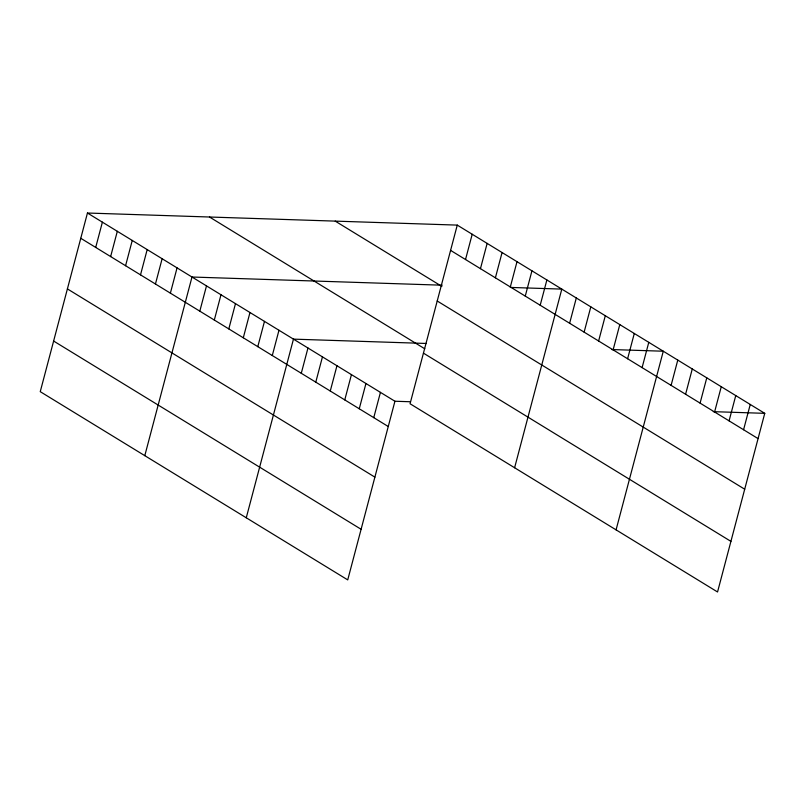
<?xml version="1.0" encoding="UTF-8"?>
<svg xmlns="http://www.w3.org/2000/svg" width="805" height="805" viewBox="0 0 805 805"><rect width="100%" height="100%" fill="white"/><g stroke="black" fill="none" stroke-linecap="round" stroke-linejoin="round"><path stroke-width="1.21" d="M87.453 213.023L40.25 391.663L347.73 579.892L394.933 401.242L87.453 213.023L457.27 225.108L764.75 413.337L717.547 591.977L410.067 403.758L457.27 225.108M95.704 247.437L102.386 222.16M110.637 256.574L117.319 231.307M125.58 265.72L132.251 240.443M140.513 274.857L147.184 249.59M155.446 284.004L162.127 258.737M170.378 293.151L177.06 267.874M144.799 455.66L191.993 277.021L442.166 285.201M199.811 311.163L206.493 285.886M214.311 320.038L220.983 294.761M228.801 328.913L235.483 303.636M243.301 337.778L249.973 312.511M257.791 346.653L264.473 321.386M272.291 355.528L278.973 330.261M246.27 517.776L293.463 339.136L426.278 343.473M301.281 373.279L307.963 348.002M315.781 382.154L322.453 356.877M330.271 391.029L336.953 365.752M344.771 399.894L351.443 374.627M359.261 408.769L365.943 383.502M373.762 417.644L380.433 392.377M465.521 259.532L472.203 234.255M480.454 268.669L487.136 243.402M495.397 277.816L502.068 252.539M510.33 286.952L517.001 261.685M525.263 296.099L531.944 270.822M540.195 305.236L546.877 279.969M514.606 467.755L561.81 289.106L510.36 287.425M569.628 323.258L576.31 297.981M584.128 332.133L590.8 306.856M598.618 340.998L605.3 315.731M613.118 349.873L619.79 324.606M627.608 358.748L634.29 333.481M642.108 367.623L648.78 342.346M616.077 529.861L663.28 351.222L611.83 349.541M671.098 385.374L677.78 360.097M685.598 394.239L692.27 368.972M700.088 403.114L706.77 377.847M714.588 411.989L721.26 386.722M729.078 420.864L735.76 395.587M743.579 429.739L750.25 404.462M394.933 401.242L410.49 401.755M713.3 411.657L764.75 413.337M450.589 250.385L758.069 438.614M335.222 221.123L441.844 286.389M437.216 301L744.706 489.219M209.491 217.008L424.819 348.827M423.44 353.143L730.92 541.373M80.772 238.29L388.252 426.519M67.399 288.904L374.889 477.134M53.623 341.048L361.103 529.277"/></g></svg>
